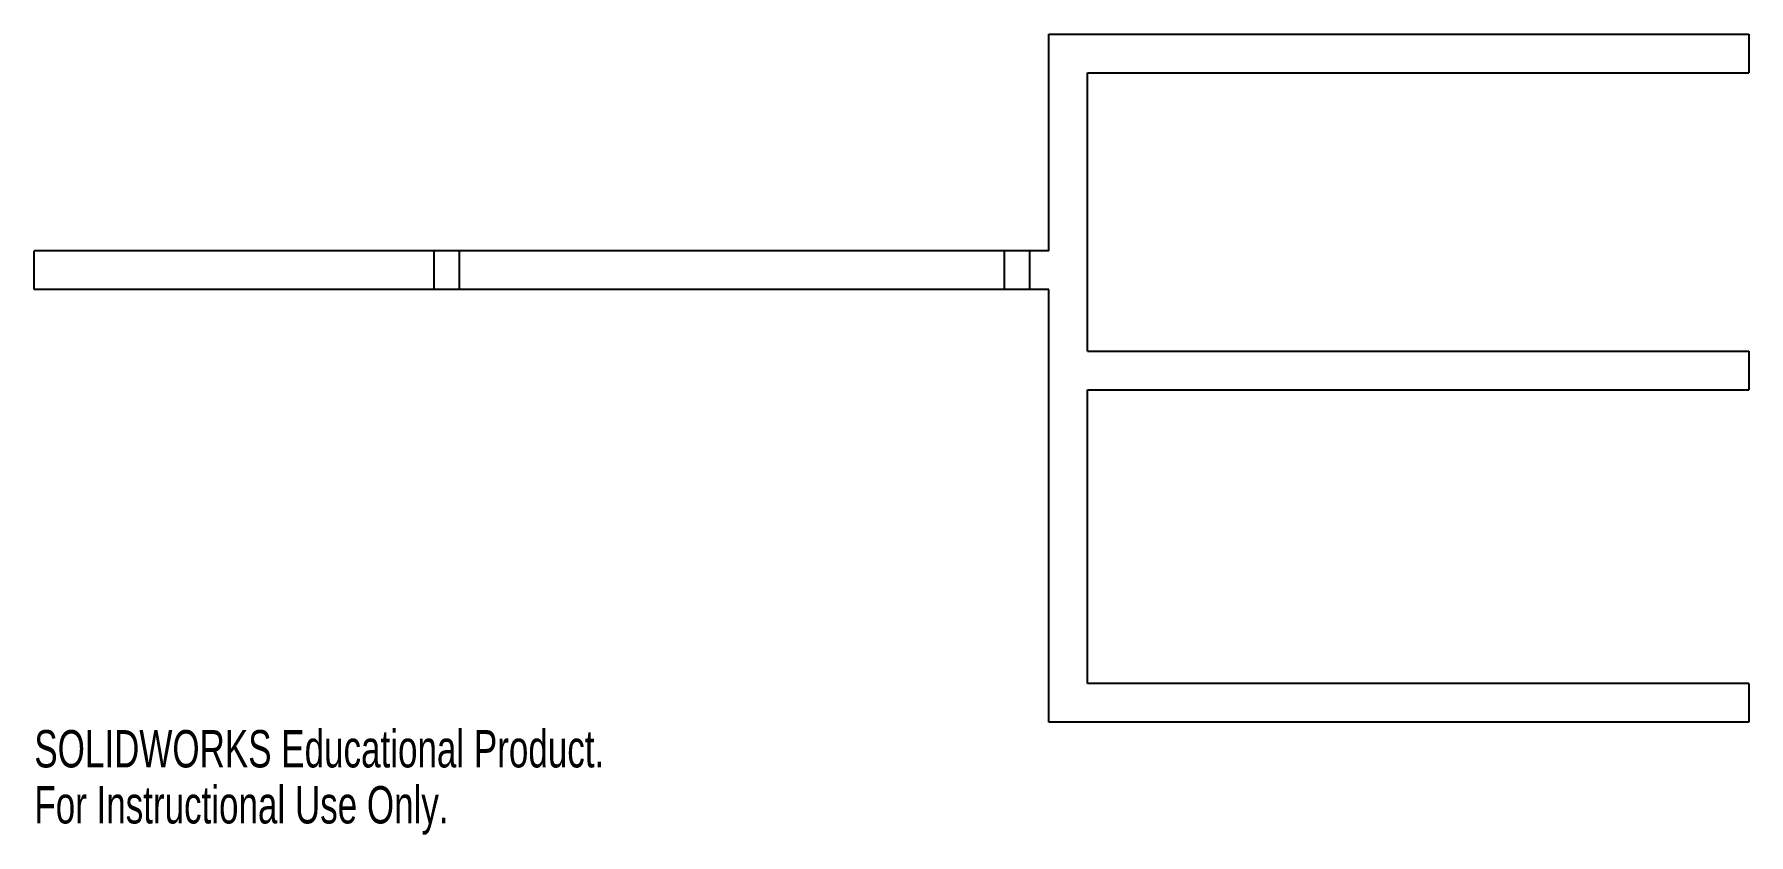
# Model space of a CAD drawing. Header units: millimetres. Extents: x 146 to 368, y 87 to 191.
import ezdxf

# ---------------------------------------------------------------- set-up
doc = ezdxf.new("R2010")
doc.units = ezdxf.units.MM
doc.styles.add('SLDTEXTSTYLE0', font='TXT', dxfattribs={"width": 0.7})

msp = doc.modelspace()

# ---------------------------------------------------------------- linework, layer by layer
at = {"color": 7, "linetype": 'Continuous', "lineweight": 25}
for p, q in [((277.58, 191.05), (368.08, 191.05)), ((277.58, 163.05), (277.58, 191.05)), ((368.08, 191.05), (368.08, 186.05)), ((282.58, 150.05), (282.58, 186.05)), ((282.58, 186.05), (368.08, 186.05)), ((277.58, 163.05), (146.43, 163.05)), ((146.43, 158.05), (146.43, 163.05)), ((198.13, 158.05), (198.13, 163.05)), ((201.36, 163.05), (201.36, 158.05)), ((271.86, 158.05), (271.86, 163.05)), ((275.08, 163.05), (275.08, 158.05)), ((277.58, 158.05), (146.43, 158.05)), ((277.58, 102.05), (277.58, 158.05)), ((282.58, 150.05), (368.08, 150.05)), ((368.08, 150.05), (368.08, 145.05)), ((282.58, 107.05), (282.58, 145.05)), ((282.58, 145.05), (368.08, 145.05)), ((368.08, 107.05), (282.58, 107.05)), ((368.08, 107.05), (368.08, 102.05)), ((368.08, 102.05), (277.58, 102.05))]:
    msp.add_line(p, q, dxfattribs=at)

# ---------------------------------------------------------------- texts
at = {"color": 7, "linetype": 'Continuous', "char_height": 4.8336, "attachment_point": 1, "style": 'SLDTEXTSTYLE0'}
for s, insert in [('SOLIDWORKS Educational Product.', (146.43, 101.03)), ('For Instructional Use Only.', (146.43, 93.78))]:
    msp.add_mtext(s, dxfattribs=dict(at, insert=insert))

doc.saveas('drawing.dxf')
